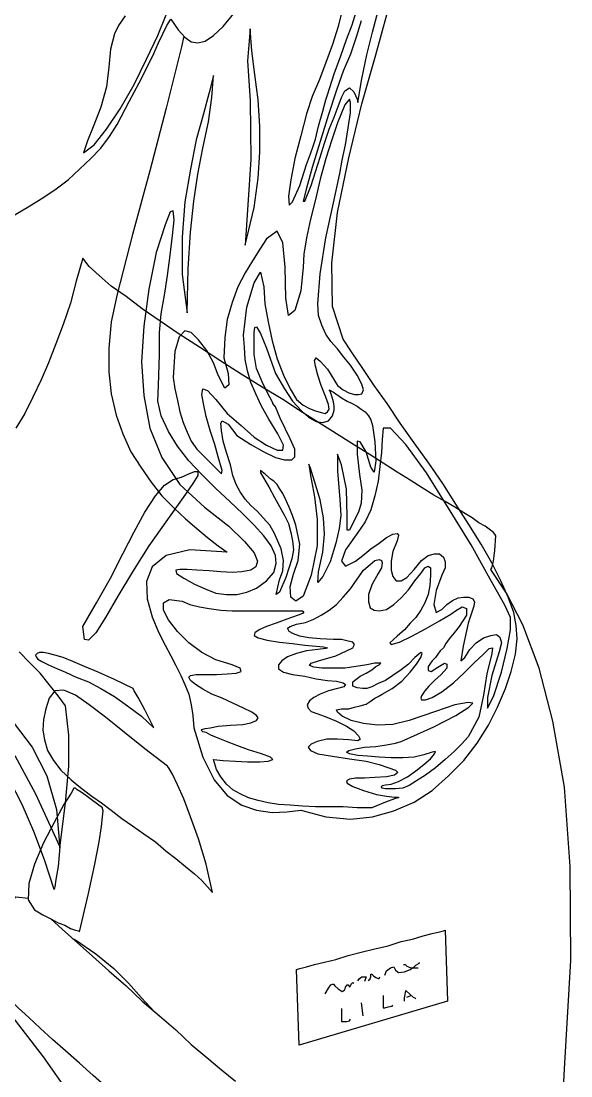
# Model space of a CAD drawing. Extents: x 115 to 1469, y 94 to 338.
# Drawn here: x 158.8581 to 158.9866, y 246.066 to 246.3124 of the extents above; entities that cross this region are included whole.
import ezdxf

# ---------------------------------------------------------------- set-up
doc = ezdxf.new("R2010")
doc.units = 0
doc.layers.get('0').update_dxf_attribs({"linetype": 'CONTINUOUS'})
for name, color, linetype in [('1', 7, 'CONTINUOUS'), ('2', 7, 'CONTINUOUS'), ('5', 7, 'CONTINUOUS'), ('7', 7, 'CONTINUOUS')]:
    doc.layers.add(name, color=color, linetype=linetype)

# ---------------------------------------------------------------- blocks, each defined once
blk = doc.blocks.new('FRAU1')
at = {"layer": '1', "linetype": 'Continuous'}
blk.add_lwpolyline([(1055.382, 180.114), (1055.229, 179.886), (1055.134, 179.694), (1055.038, 179.332), (1055, 178.913), (1054.943, 178.455), (1054.809, 177.978), (1054.637, 177.52), (1054.504, 177.196), (1054.428, 176.985), (1054.408, 176.91), (1054.657, 177.1), (1054.943, 177.462), (1055.267, 177.94), (1055.592, 178.512), (1055.878, 179.103), (1056.145, 179.657), (1056.336, 180.134)], dxfattribs=at)
at = {"layer": '2', "linetype": 'Continuous'}
for points in [[(1059.732, 176.146), (1059.827, 176.47), (1059.941, 176.814), (1060.037, 177.139), (1060.151, 177.462), (1060.266, 177.749), (1060.361, 177.997), (1060.438, 178.206), (1060.514, 178.359), (1060.628, 178.435), (1060.724, 178.34), (1060.8, 178.169), (1060.819, 178.092), (1060.914, 178.645), (1061.029, 179.199), (1061.162, 179.733), (1061.296, 180.229)], [(1060.896, 180), (1060.781, 179.619), (1060.647, 179.218), (1060.476, 178.817), (1060.323, 178.378), (1060.132, 177.806), (1059.941, 177.176), (1059.751, 176.566), (1059.617, 176.089), (1059.541, 175.783), (1059.579, 175.783), (1059.732, 176.146)], [(1059.464, 176.146), (1059.617, 176.642), (1059.712, 176.89), (1059.77, 177.042), (1059.827, 177.234), (1059.903, 177.539), (1059.998, 177.882), (1060.075, 178.149), (1060.113, 178.264), (1060.266, 178.76), (1060.418, 179.179), (1060.552, 179.561), (1060.685, 179.905), (1060.781, 180.21)], [(1060.476, 180.343), (1060.361, 179.866), (1060.227, 179.447), (1060.075, 179.027), (1059.922, 178.626), (1059.751, 178.226), (1059.617, 177.825), (1059.483, 177.31), (1059.35, 176.776), (1059.254, 176.28), (1059.197, 175.898), (1059.217, 175.688), (1059.293, 175.765), (1059.464, 176.146)], [(1058.301, 179.809), (1058.244, 179.065), (1058.301, 178.13), (1058.32, 176.756), (1058.187, 174.753), (1058.396, 175.631), (1058.491, 176.318), (1058.53, 176.928), (1058.53, 177.539), (1058.491, 178.149), (1058.415, 178.741), (1058.339, 179.294), (1058.301, 179.809)], [(1057.443, 178.722), (1057.346, 178.321), (1057.214, 177.825), (1057.042, 177.214), (1056.908, 176.527), (1056.774, 175.765), (1056.717, 174.944), (1056.717, 174.066), (1056.831, 173.17), (1056.851, 174.2), (1056.908, 175.059), (1056.985, 175.783), (1057.08, 176.413), (1057.194, 177.024), (1057.328, 177.634), (1057.404, 178.206), (1057.443, 178.722)], [(1056.507, 171.663), (1056.545, 171.396), (1056.602, 171.128), (1056.66, 170.862), (1056.736, 170.613), (1056.831, 170.384), (1056.927, 170.175), (1057.06, 169.984), (1057.232, 169.812), (1057.5, 169.545), (1057.633, 169.411), (1057.652, 169.488), (1057.557, 169.812), (1057.48, 170.098), (1057.366, 170.423), (1057.271, 170.747), (1057.214, 171.052), (1057.175, 171.262), (1057.194, 171.396), (1057.309, 171.357), (1057.5, 171.148), (1057.767, 170.823), (1058.091, 170.537), (1058.396, 170.27), (1058.682, 170.079), (1058.931, 169.965), (1059.064, 169.965), (1059.083, 170.079), (1058.949, 170.347), (1058.739, 170.69), (1058.568, 170.995), (1058.434, 171.281), (1058.32, 171.548), (1058.244, 171.815), (1058.187, 172.083), (1058.167, 172.369), (1058.148, 172.655), (1058.224, 173.303), (1058.396, 173.876), (1058.548, 174.124), (1058.625, 173.78), (1058.644, 173.38), (1058.72, 172.96), (1058.816, 172.521), (1058.931, 172.101), (1059.083, 171.72), (1059.235, 171.396), (1059.388, 171.148), (1059.541, 171.014), (1059.693, 170.938), (1059.827, 170.881), (1059.961, 170.842), (1060.056, 170.823), (1060.113, 170.862), (1060.151, 170.919), (1060.132, 171.033), (1060.075, 171.205), (1059.961, 171.472), (1059.884, 171.72), (1059.827, 171.93), (1059.808, 172.063), (1059.846, 172.121), (1059.941, 172.044), (1060.113, 171.854), (1060.342, 171.472), (1060.476, 171.377), (1060.609, 171.3), (1060.742, 171.262), (1060.838, 171.262), (1060.914, 171.281), (1060.953, 171.377), (1060.914, 171.51), (1060.8, 171.72), (1060.647, 171.949), (1060.495, 172.14), (1060.342, 172.33), (1060.19, 172.502), (1060.075, 172.674), (1059.98, 172.884), (1059.903, 173.113), (1059.884, 173.38), (1059.941, 174.086), (1060.075, 174.925), (1060.247, 175.746), (1060.399, 176.432), (1060.456, 176.738), (1060.533, 177.1), (1060.59, 177.5), (1060.647, 177.844), (1060.647, 178.092), (1060.628, 178.169), (1060.514, 178.035), (1060.342, 177.615), (1060.209, 177.214), (1060.075, 176.776), (1059.941, 176.298), (1059.827, 175.822), (1059.712, 175.364), (1059.617, 174.925), (1059.56, 174.544), (1059.541, 174.238), (1059.483, 173.685), (1059.35, 173.227), (1059.197, 173.113), (1059.14, 173.514), (1059.121, 174.238), (1059.064, 174.81), (1058.931, 175.078), (1058.682, 174.906), (1058.53, 174.658), (1058.358, 174.391), (1058.187, 174.105), (1058.015, 173.78), (1057.881, 173.418), (1057.767, 173.017), (1057.709, 172.598), (1057.69, 172.121), (1057.786, 171.758), (1057.804, 171.491), (1057.709, 171.415), (1057.557, 171.72), (1057.443, 172.006), (1057.289, 172.292), (1057.099, 172.541), (1056.927, 172.712), (1056.774, 172.75), (1056.641, 172.616), (1056.545, 172.273), (1056.507, 171.663)], [(1056.107, 174.582), (1055.935, 173.723), (1055.821, 172.865), (1055.763, 172.026), (1055.821, 171.243), (1055.954, 170.48), (1056.24, 169.793), (1056.66, 169.163), (1057.232, 168.63), (1057.804, 168.19), (1058.167, 167.828), (1058.396, 167.561), (1058.473, 167.37), (1058.434, 167.237), (1058.32, 167.16), (1058.11, 167.122), (1057.881, 167.103), (1057.614, 167.122), (1057.346, 167.141), (1057.06, 167.16), (1056.831, 167.179), (1056.66, 167.179), (1056.565, 167.16), (1056.584, 167.084), (1056.756, 166.97), (1057.003, 166.836), (1057.251, 166.722), (1057.5, 166.626), (1057.747, 166.588), (1057.995, 166.588), (1058.224, 166.645), (1058.453, 166.741), (1058.682, 166.912), (1058.854, 167.103), (1058.911, 167.313), (1058.892, 167.503), (1058.797, 167.732), (1058.625, 167.961), (1058.396, 168.21), (1058.129, 168.476), (1057.824, 168.763), (1057.5, 169.068), (1057.175, 169.392), (1056.87, 169.717), (1056.602, 170.06), (1056.393, 170.404), (1056.221, 170.766), (1056.145, 171.11), (1056.164, 171.472), (1056.183, 172.197), (1056.183, 172.712), (1056.221, 173.151), (1056.298, 173.589), (1056.374, 174.047), (1056.431, 174.524), (1056.488, 174.982), (1056.527, 175.345), (1056.507, 175.554), (1056.431, 175.536), (1056.316, 175.231), (1056.107, 174.582)], [(1058.988, 166.931), (1059.064, 167.141), (1059.083, 167.389), (1059.026, 167.657), (1058.873, 168.019), (1058.759, 168.21), (1058.606, 168.381), (1058.473, 168.534), (1058.32, 168.667), (1058.187, 168.82), (1058.072, 168.991), (1057.976, 169.163), (1057.9, 169.374), (1057.843, 169.621), (1057.747, 169.907), (1057.671, 170.175), (1057.633, 170.423), (1057.614, 170.594), (1057.652, 170.652), (1057.786, 170.575), (1057.995, 170.308), (1058.32, 170.098), (1058.625, 169.927), (1058.892, 169.793), (1059.102, 169.736), (1059.274, 169.736), (1059.35, 169.812), (1059.35, 169.984), (1059.235, 170.232), (1059.006, 170.709), (1058.892, 170.976), (1058.835, 171.052), (1058.835, 171.071), (1058.759, 171.205), (1058.606, 171.51), (1058.453, 171.872), (1058.396, 172.197), (1058.396, 172.35), (1058.396, 172.541), (1058.396, 172.712), (1058.415, 172.827), (1058.453, 172.845), (1058.548, 172.693), (1058.682, 172.35), (1058.892, 171.758), (1059.102, 171.396), (1059.293, 171.11), (1059.503, 170.881), (1059.675, 170.728), (1059.846, 170.633), (1059.998, 170.613), (1060.132, 170.652), (1060.227, 170.766), (1060.266, 170.899), (1060.266, 170.995), (1060.247, 171.091), (1060.209, 171.224), (1060.17, 171.339), (1060.151, 171.377), (1060.247, 171.319), (1060.438, 171.186), (1060.571, 171.11), (1060.685, 171.052), (1060.8, 170.995), (1060.896, 170.919), (1060.991, 170.862), (1061.067, 170.766), (1061.125, 170.671), (1061.162, 170.537), (1061.22, 170.155), (1061.239, 169.717), (1061.2, 169.449), (1061.125, 169.564), (1061.01, 169.927), (1060.876, 170.155), (1060.8, 170.175), (1060.8, 169.869), (1060.857, 169.392), (1060.914, 169.03), (1060.896, 168.725), (1060.838, 168.515), (1060.724, 168.305), (1060.628, 168.095), (1060.571, 168.095), (1060.571, 168.419), (1060.552, 169.049), (1060.438, 169.621), (1060.342, 169.869), (1060.342, 169.469), (1060.399, 168.82), (1060.418, 168.439), (1060.38, 168.133), (1060.304, 167.79), (1060.17, 167.351), (1059.998, 167.008), (1059.884, 166.874), (1059.903, 167.122), (1059.998, 167.58), (1060.037, 168), (1060.018, 168.381), (1059.941, 168.801), (1059.808, 169.24), (1059.712, 169.545), (1059.675, 169.64), (1059.712, 169.374), (1059.808, 168.877), (1059.865, 168.343), (1059.865, 167.732), (1059.732, 167.046), (1059.541, 166.55), (1059.369, 166.435), (1059.254, 166.531), (1059.235, 166.779), (1059.312, 167.065), (1059.426, 167.389), (1059.464, 167.771), (1059.369, 168.21), (1059.293, 168.439), (1059.217, 168.63), (1059.14, 168.801), (1059.064, 168.954), (1058.988, 169.068), (1058.931, 169.163), (1058.854, 169.24), (1058.797, 169.278), (1058.663, 169.392), (1058.548, 169.488), (1058.548, 169.431), (1058.739, 169.106), (1058.873, 168.859), (1058.988, 168.648), (1059.102, 168.439), (1059.197, 168.247), (1059.254, 168.038), (1059.293, 167.847), (1059.312, 167.637), (1059.274, 167.428), (1059.14, 166.988), (1058.988, 166.645), (1058.911, 166.588), (1058.988, 166.931)], [(1061.411, 170.48), (1061.391, 170.213), (1061.372, 169.907), (1061.334, 169.583), (1061.296, 169.24), (1061.22, 168.896), (1061.125, 168.572), (1060.991, 168.286), (1060.819, 168.038), (1060.533, 167.637), (1060.438, 167.37), (1060.533, 167.256), (1060.762, 167.37), (1060.934, 167.503), (1061.125, 167.657), (1061.315, 167.79), (1061.486, 167.923), (1061.64, 168), (1061.735, 168.019), (1061.773, 167.981), (1061.735, 167.847), (1061.64, 167.599), (1061.601, 167.37), (1061.601, 167.16), (1061.64, 167.008), (1061.715, 166.912), (1061.83, 166.912), (1061.964, 166.988), (1062.135, 167.179), (1062.307, 167.389), (1062.46, 167.503), (1062.613, 167.542), (1062.727, 167.542), (1062.822, 167.466), (1062.86, 167.351), (1062.86, 167.217), (1062.784, 167.046), (1062.65, 166.683), (1062.593, 166.359), (1062.65, 166.168), (1062.784, 166.244), (1062.899, 166.359), (1063.032, 166.454), (1063.166, 166.512), (1063.299, 166.531), (1063.414, 166.531), (1063.509, 166.493), (1063.547, 166.416), (1063.528, 166.321), (1063.394, 165.92), (1063.28, 165.386), (1063.223, 165.043), (1063.318, 165.119), (1063.433, 165.309), (1063.586, 165.463), (1063.757, 165.577), (1063.929, 165.634), (1064.062, 165.653), (1064.138, 165.596), (1064.177, 165.463), (1064.12, 165.252), (1063.948, 164.699), (1063.852, 164.184), (1063.852, 163.936), (1063.986, 164.204), (1064.177, 164.776), (1064.31, 165.329), (1064.387, 165.767), (1064.387, 166.054), (1064.253, 166.34), (1063.91, 166.951), (1063.471, 167.752), (1062.937, 168.61), (1062.422, 169.431), (1061.944, 170.098), (1061.583, 170.48), (1061.411, 170.48)], [(1059.388, 165.901), (1059.598, 165.939), (1059.789, 166.015), (1059.961, 166.111), (1060.151, 166.225), (1060.323, 166.359), (1060.476, 166.531), (1060.647, 166.722), (1060.8, 166.951), (1060.953, 167.16), (1061.105, 167.294), (1061.22, 167.389), (1061.315, 167.408), (1061.372, 167.389), (1061.391, 167.332), (1061.372, 167.217), (1061.296, 167.084), (1061.143, 166.817), (1061.067, 166.588), (1061.067, 166.416), (1061.105, 166.283), (1061.2, 166.225), (1061.315, 166.207), (1061.486, 166.244), (1061.658, 166.359), (1061.83, 166.512), (1062.002, 166.702), (1062.155, 166.912), (1062.288, 167.084), (1062.384, 167.217), (1062.46, 167.256), (1062.517, 167.217), (1062.517, 167.046), (1062.498, 166.798), (1062.46, 166.588), (1062.384, 166.397), (1062.288, 166.225), (1062.173, 166.054), (1062.04, 165.92), (1061.906, 165.767), (1061.735, 165.615), (1061.563, 165.463), (1061.601, 165.424), (1061.792, 165.481), (1062.078, 165.615), (1062.402, 165.787), (1062.727, 165.978), (1062.994, 166.13), (1063.128, 166.225), (1063.261, 166.302), (1063.357, 166.264), (1063.357, 166.111), (1063.185, 165.844), (1063.07, 165.692), (1062.956, 165.558), (1062.879, 165.443), (1062.822, 165.348), (1062.746, 165.271), (1062.689, 165.195), (1062.631, 165.119), (1062.555, 165.043), (1062.46, 164.909), (1062.46, 164.814), (1062.536, 164.794), (1062.689, 164.89), (1062.842, 164.985), (1062.899, 164.966), (1062.899, 164.871), (1062.765, 164.719), (1062.613, 164.585), (1062.479, 164.451), (1062.384, 164.336), (1062.307, 164.222), (1062.288, 164.165), (1062.307, 164.127), (1062.402, 164.127), (1062.555, 164.184), (1062.784, 164.318), (1063.051, 164.527), (1063.299, 164.756), (1063.547, 165.005), (1063.757, 165.195), (1063.891, 165.329), (1063.967, 165.348), (1063.948, 165.214), (1063.833, 164.737), (1063.757, 164.241), (1063.643, 163.726), (1063.394, 163.268), (1063.242, 163.097), (1063.07, 162.925), (1062.86, 162.734), (1062.631, 162.543), (1062.402, 162.372), (1062.193, 162.238), (1062.021, 162.124), (1061.869, 162.067), (1061.697, 162.047), (1061.563, 162.047), (1061.468, 162.047), (1061.391, 162.067), (1061.372, 162.085), (1061.391, 162.124), (1061.468, 162.143), (1061.601, 162.162), (1061.773, 162.219), (1061.983, 162.333), (1062.173, 162.467), (1062.364, 162.619), (1062.517, 162.753), (1062.613, 162.868), (1062.631, 162.925), (1062.555, 162.906), (1062.364, 162.848), (1062.135, 162.791), (1061.869, 162.772), (1061.601, 162.772), (1061.315, 162.791), (1061.048, 162.811), (1060.819, 162.83), (1060.628, 162.868), (1060.552, 162.906), (1060.609, 162.944), (1060.762, 162.982), (1060.971, 163.02), (1061.239, 163.04), (1061.486, 163.077), (1061.697, 163.116), (1061.83, 163.154), (1062.593, 163.497), (1063.108, 163.764), (1063.414, 163.955), (1063.509, 164.05), (1063.394, 164.07), (1063.089, 164.012), (1062.631, 163.86), (1062.021, 163.65), (1061.64, 163.555), (1061.277, 163.535), (1060.953, 163.574), (1060.667, 163.65), (1060.456, 163.746), (1060.342, 163.841), (1060.323, 163.898), (1060.438, 163.917), (1060.609, 163.917), (1060.742, 163.955), (1060.876, 163.993), (1061.01, 164.032), (1061.105, 164.089), (1061.22, 164.165), (1061.296, 164.204), (1061.391, 164.261), (1061.62, 164.394), (1061.849, 164.565), (1062.04, 164.776), (1062.193, 164.966), (1062.288, 165.119), (1062.326, 165.214), (1062.288, 165.234), (1062.155, 165.119), (1062.002, 164.966), (1061.83, 164.833), (1061.64, 164.699), (1061.468, 164.585), (1061.296, 164.508), (1061.143, 164.432), (1061.029, 164.394), (1060.934, 164.394), (1060.8, 164.413), (1060.705, 164.451), (1060.705, 164.547), (1060.876, 164.68), (1061.01, 164.756), (1061.143, 164.833), (1061.239, 164.909), (1061.315, 164.948), (1061.354, 164.985), (1061.315, 164.985), (1061.22, 164.985), (1061.029, 164.948), (1060.781, 164.909), (1060.514, 164.871), (1060.227, 164.871), (1059.98, 164.871), (1059.789, 164.89), (1059.693, 164.928), (1059.732, 164.985), (1059.903, 165.043), (1060.304, 165.157), (1060.552, 165.271), (1060.705, 165.348), (1060.742, 165.424), (1060.705, 165.481), (1060.59, 165.5), (1060.438, 165.538), (1060.247, 165.538), (1059.941, 165.558), (1059.675, 165.577), (1059.464, 165.615), (1059.312, 165.672), (1059.217, 165.729), (1059.178, 165.806), (1059.235, 165.844), (1059.388, 165.901)], [(1056.717, 166.435), (1056.889, 166.359), (1057.118, 166.302), (1057.346, 166.264), (1057.614, 166.225), (1057.881, 166.207), (1058.148, 166.207), (1058.415, 166.207), (1058.663, 166.207), (1058.911, 166.207), (1059.121, 166.207), (1059.293, 166.207), (1059.426, 166.207), (1059.522, 166.207), (1059.56, 166.187), (1059.522, 166.149), (1059.426, 166.111), (1059.159, 166.015), (1058.911, 165.92), (1058.682, 165.844), (1058.51, 165.767), (1058.415, 165.692), (1058.396, 165.634), (1058.491, 165.577), (1058.702, 165.52), (1058.988, 165.481), (1059.293, 165.443), (1059.579, 165.405), (1059.846, 165.386), (1060.018, 165.367), (1060.113, 165.348), (1060.075, 165.329), (1059.884, 165.309), (1059.617, 165.271), (1059.388, 165.214), (1059.178, 165.138), (1059.045, 165.043), (1058.968, 164.948), (1058.968, 164.851), (1059.083, 164.776), (1059.293, 164.719), (1059.579, 164.68), (1059.846, 164.623), (1060.113, 164.585), (1060.323, 164.565), (1060.476, 164.527), (1060.533, 164.49), (1060.495, 164.432), (1060.342, 164.394), (1060.132, 164.336), (1059.941, 164.261), (1059.789, 164.184), (1059.693, 164.107), (1059.636, 164.012), (1059.655, 163.936), (1059.732, 163.86), (1059.884, 163.803), (1060.094, 163.726), (1060.323, 163.631), (1060.552, 163.517), (1060.724, 163.402), (1060.838, 163.288), (1060.876, 163.211), (1060.819, 163.173), (1060.609, 163.192), (1060.342, 163.211), (1060.094, 163.211), (1059.865, 163.154), (1059.732, 163.097), (1059.655, 163.02), (1059.712, 162.944), (1059.884, 162.868), (1060.227, 162.811), (1060.628, 162.753), (1061.01, 162.696), (1061.315, 162.619), (1061.544, 162.543), (1061.697, 162.486), (1061.754, 162.429), (1061.678, 162.372), (1061.486, 162.333), (1061.22, 162.314), (1060.971, 162.296), (1060.762, 162.296), (1060.628, 162.276), (1060.552, 162.238), (1060.571, 162.181), (1060.705, 162.104), (1060.953, 162.009), (1061.258, 161.914), (1061.486, 161.876), (1061.678, 161.856), (1061.773, 161.856), (1061.773, 161.838), (1061.678, 161.818), (1061.468, 161.742), (1061.143, 161.609), (1060.8, 161.609), (1060.476, 161.627), (1060.151, 161.627), (1059.827, 161.627), (1059.522, 161.647), (1059.235, 161.666), (1058.968, 161.685), (1058.72, 161.723), (1058.491, 161.78), (1058.262, 161.838), (1058.072, 161.933), (1057.9, 162.028), (1057.747, 162.162), (1057.614, 162.333), (1057.518, 162.505), (1057.443, 162.734), (1057.671, 162.715), (1057.958, 162.696), (1058.244, 162.677), (1058.53, 162.677), (1058.72, 162.696), (1058.835, 162.734), (1058.777, 162.791), (1058.568, 162.868), (1058.262, 162.963), (1057.995, 163.059), (1057.747, 163.154), (1057.557, 163.23), (1057.385, 163.306), (1057.271, 163.363), (1057.194, 163.383), (1057.175, 163.402), (1057.175, 163.402), (1057.156, 163.421), (1057.156, 163.421), (1057.175, 163.44), (1057.251, 163.459), (1057.366, 163.478), (1057.557, 163.517), (1057.843, 163.535), (1058.129, 163.555), (1058.32, 163.592), (1058.453, 163.65), (1058.491, 163.707), (1058.453, 163.764), (1058.339, 163.841), (1058.148, 163.936), (1057.9, 164.05), (1057.652, 164.165), (1057.404, 164.261), (1057.194, 164.375), (1057.023, 164.49), (1056.908, 164.585), (1056.87, 164.661), (1056.908, 164.699), (1057.042, 164.719), (1057.271, 164.719), (1057.518, 164.719), (1057.767, 164.737), (1057.976, 164.756), (1058.091, 164.794), (1058.072, 164.871), (1057.881, 164.948), (1057.5, 165.062), (1057.175, 165.234), (1056.87, 165.463), (1056.602, 165.729), (1056.393, 165.996), (1056.279, 166.225), (1056.279, 166.397), (1056.412, 166.473), (1056.717, 166.435)], [(1053.264, 159.224), (1053.455, 159.109), (1053.646, 159.014), (1053.818, 158.919), (1053.97, 158.861), (1054.104, 158.785), (1054.218, 158.747), (1054.294, 158.728), (1054.313, 158.708), (1054.523, 159.606), (1054.676, 160.292), (1054.771, 160.808), (1054.828, 161.169), (1054.848, 161.398), (1054.866, 161.532), (1054.848, 161.589), (1054.848, 161.609), (1054.619, 161.78), (1054.466, 161.895), (1054.351, 161.971), (1054.256, 162.028), (1054.218, 162.067), (1054.199, 162.067), (1054.179, 162.067), (1054.179, 162.067), (1054.122, 161.952), (1053.951, 161.685), (1053.722, 161.265), (1053.474, 160.788), (1053.264, 160.292), (1053.131, 159.835), (1053.111, 159.452), (1053.264, 159.224)]]:
    blk.add_lwpolyline(points, dxfattribs=at)
at = {"layer": '5', "linetype": 'Continuous'}
for points in [[(1054.39, 165.844), (1054.714, 166.397), (1055.038, 166.97), (1055.324, 167.542), (1055.592, 168.057), (1055.84, 168.515), (1056.087, 168.896), (1056.298, 169.145), (1056.507, 169.278), (1056.698, 169.335), (1056.87, 169.411), (1057.003, 169.469), (1057.08, 169.469), (1057.08, 169.374), (1056.965, 169.183), (1056.736, 168.859), (1056.374, 168.343), (1055.935, 167.732), (1055.553, 167.122), (1055.21, 166.55), (1054.924, 166.054), (1054.695, 165.692), (1054.523, 165.52), (1054.428, 165.538), (1054.39, 165.844)], [(1054.466, 154.378), (1053.474, 155.79), (1052.387, 157.183), (1051.184, 158.537), (1049.887, 159.853), (1048.476, 161.094), (1046.968, 162.257)]]:
    blk.add_lwpolyline(points, dxfattribs=at)
at = {"layer": '7', "linetype": 'Continuous'}
for points in [[(1052.73, 175.421), (1053.092, 175.631), (1053.417, 175.841), (1053.741, 176.051), (1054.047, 176.28), (1054.313, 176.527), (1054.58, 176.776), (1054.809, 177.024), (1055.019, 177.291), (1055.191, 177.577), (1055.477, 178.111), (1055.706, 178.55), (1055.897, 178.913), (1056.05, 179.237), (1056.164, 179.485), (1056.259, 179.694), (1056.355, 179.886), (1056.45, 180.038), (1056.622, 179.79), (1056.774, 179.619), (1056.927, 179.504), (1057.08, 179.485), (1057.251, 179.523), (1057.443, 179.657), (1057.671, 179.866), (1057.919, 180.172)], [(1056.756, 179.637), (1056.698, 179.39), (1056.336, 177.958), (1055.954, 176.49), (1055.553, 175.002), (1055.191, 173.609), (1055.057, 172.96), (1055, 172.35), (1055, 171.797), (1055.057, 171.281), (1055.172, 170.785), (1055.324, 170.347), (1055.515, 169.927), (1055.744, 169.564), (1055.992, 169.22), (1056.24, 168.896), (1056.527, 168.61), (1056.794, 168.362), (1057.06, 168.133), (1057.309, 167.923), (1057.557, 167.732), (1057.767, 167.58), (1056.889, 167.637), (1056.336, 167.503), (1056.011, 167.237), (1055.878, 166.893), (1055.897, 166.493), (1056.011, 166.073), (1056.164, 165.71), (1056.316, 165.405), (1056.45, 165.157), (1056.565, 164.928), (1056.679, 164.699), (1056.774, 164.49), (1056.87, 164.261), (1056.927, 164.012), (1056.965, 163.764), (1056.985, 163.478), (1057.194, 162.791), (1057.461, 162.257), (1057.767, 161.895), (1058.11, 161.666), (1058.453, 161.552), (1058.816, 161.494), (1059.159, 161.513), (1059.483, 161.552), (1060.075, 161.398), (1060.647, 161.341), (1061.162, 161.398), (1061.658, 161.532), (1062.135, 161.742), (1062.555, 162.009), (1062.937, 162.353), (1063.299, 162.715), (1063.604, 163.116), (1063.872, 163.535), (1064.081, 163.955), (1064.272, 164.394), (1064.406, 164.794), (1064.501, 165.195), (1064.539, 165.558), (1064.52, 165.863), (1064.463, 166.168), (1064.33, 166.531), (1064.158, 166.912), (1063.948, 167.332), (1063.7, 167.771), (1063.414, 168.229), (1063.108, 168.705), (1062.803, 169.183), (1062.479, 169.66), (1062.135, 170.136), (1061.811, 170.594), (1061.506, 171.052), (1061.2, 171.472), (1060.934, 171.872), (1060.685, 172.235), (1060.476, 172.559), (1060.227, 173.323), (1060.209, 174.334), (1060.342, 175.517), (1060.609, 176.795), (1060.914, 178.054), (1061.239, 179.199), (1061.506, 180.172)], [(1065.512, 152.775), (1065.646, 155.504), (1065.798, 158.041), (1065.78, 160.235), (1065.646, 162.085), (1065.379, 163.631), (1065.054, 164.871), (1064.673, 165.882), (1064.291, 166.626), (1063.929, 167.179), (1063.948, 167.217), (1063.986, 167.37), (1064.024, 167.618), (1064.043, 167.961), (1064.024, 168), (1063.986, 168.038), (1063.891, 168.115), (1063.795, 168.19), (1063.643, 168.267), (1063.49, 168.381), (1063.299, 168.496), (1063.089, 168.63), (1062.86, 168.763), (1062.593, 168.916), (1062.326, 169.087), (1062.04, 169.259), (1061.735, 169.449), (1061.411, 169.66), (1061.086, 169.869), (1060.742, 170.079), (1060.38, 170.308), (1059.961, 170.575), (1059.522, 170.842), (1059.064, 171.148), (1058.587, 171.434), (1058.091, 171.739), (1057.595, 172.063), (1057.118, 172.369), (1056.641, 172.674), (1056.202, 172.979), (1055.782, 173.265), (1055.401, 173.551), (1055.057, 173.8), (1054.771, 174.047), (1054.542, 174.258), (1054.39, 174.448), (1054.237, 173.914), (1054.104, 173.399), (1053.932, 172.902), (1053.76, 172.445), (1053.589, 172.006), (1053.417, 171.606), (1053.226, 171.205), (1053.035, 170.823), (1052.825, 170.48)], [(1052.787, 163.574), (1053.207, 163.02), (1053.55, 162.353), (1053.779, 161.57), (1053.855, 160.674), (1053.989, 161.723), (1054.065, 162.582), (1054.065, 163.306), (1053.989, 163.993), (1053.818, 164.222), (1053.607, 164.49), (1053.398, 164.756), (1053.149, 165.005), (1052.902, 165.252)], [(1052.806, 162.83), (1053.283, 161.933), (1053.855, 160.693), (1053.818, 160.235), (1053.76, 159.93), (1053.741, 159.758), (1053.722, 159.701), (1053.493, 160.388), (1053.245, 161.055), (1052.978, 161.685), (1052.673, 162.276)], [(1053.798, 164.851), (1053.989, 164.776), (1054.237, 164.661), (1054.523, 164.547), (1054.809, 164.394), (1055.134, 164.204), (1055.439, 163.993), (1055.763, 163.746), (1056.05, 163.478), (1055.84, 163.898), (1055.687, 164.184), (1055.592, 164.336), (1055.572, 164.394), (1055.134, 164.604), (1054.752, 164.776), (1054.428, 164.909), (1054.161, 165.023), (1053.932, 165.119), (1053.741, 165.176), (1053.589, 165.214), (1053.474, 165.234), (1053.378, 165.234), (1053.321, 165.214), (1053.283, 165.176), (1053.303, 165.138), (1053.34, 165.08), (1053.435, 165.023), (1053.589, 164.948), (1053.798, 164.851)], [(1053.798, 164.851), (1053.989, 164.776), (1054.237, 164.661), (1054.523, 164.547), (1054.809, 164.394), (1055.134, 164.204), (1055.439, 163.993), (1055.763, 163.746), (1056.05, 163.478), (1055.84, 163.898), (1055.687, 164.184), (1055.592, 164.336), (1055.572, 164.394), (1055.134, 164.604), (1054.752, 164.776), (1054.428, 164.909), (1054.161, 165.023), (1053.932, 165.119), (1053.741, 165.176), (1053.589, 165.214), (1053.474, 165.234), (1053.378, 165.234), (1053.321, 165.214), (1053.283, 165.176), (1053.303, 165.138), (1053.34, 165.08), (1053.435, 165.023), (1053.589, 164.948), (1053.798, 164.851)], [(1054.122, 162.257), (1054.256, 162.143), (1054.408, 162.028), (1054.599, 161.876), (1054.828, 161.723), (1055.057, 161.552), (1055.306, 161.36), (1055.553, 161.189), (1055.821, 160.998), (1056.087, 160.808), (1056.336, 160.597), (1056.565, 160.425), (1056.794, 160.235), (1057.003, 160.064), (1057.175, 159.91), (1057.309, 159.758), (1057.423, 159.624), (1057.271, 160.292), (1057.099, 160.883), (1056.908, 161.398), (1056.756, 161.818), (1056.602, 162.143), (1056.488, 162.391), (1056.412, 162.524), (1056.374, 162.582), (1055.84, 162.982), (1055.363, 163.363), (1054.924, 163.726), (1054.542, 164.012), (1054.218, 164.241), (1053.951, 164.356), (1053.741, 164.336), (1053.607, 164.165), (1053.531, 163.917), (1053.474, 163.669), (1053.455, 163.421), (1053.493, 163.192), (1053.569, 162.944), (1053.703, 162.715), (1053.875, 162.486), (1054.122, 162.257)], [(1053.646, 159.014), (1053.913, 158.766), (1054.256, 158.461), (1054.619, 158.136), (1055, 157.793), (1055.401, 157.449), (1055.782, 157.087), (1056.183, 156.743), (1056.565, 156.419), (1056.927, 156.076), (1057.289, 155.77), (1057.633, 155.484), (1057.958, 155.217)], [(1054.962, 155.065), (1054.637, 155.351), (1054.313, 155.637), (1053.989, 155.924), (1053.684, 156.19), (1053.398, 156.457), (1053.131, 156.705), (1052.883, 156.934), (1052.654, 157.163), (1052.463, 157.354), (1052.463, 157.507), (1052.444, 157.869), (1052.463, 158.346), (1052.52, 158.861), (1052.634, 159.281), (1052.825, 159.529), (1053.111, 159.491), (1053.111, 159.452)], [(1059.388, 157.831), (1059.464, 157.85), (1059.617, 157.888), (1059.808, 157.945), (1060.037, 158.003), (1060.304, 158.06), (1060.59, 158.156), (1060.896, 158.232), (1061.22, 158.308), (1061.525, 158.384), (1061.83, 158.48), (1062.098, 158.537), (1062.345, 158.613), (1062.555, 158.671), (1062.727, 158.708), (1062.822, 158.728), (1062.86, 158.747), (1062.918, 157.087), (1059.446, 156.056), (1059.388, 157.831)], [(1054.142, 158.556), (1054.218, 158.518), (1054.695, 158.193), (1055.115, 157.85), (1055.458, 157.507), (1055.763, 157.163), (1056.069, 156.839), (1056.069, 156.839)], [(1061.449, 157.698), (1061.486, 157.793), (1061.583, 157.869), (1061.658, 157.888), (1061.697, 157.812), (1061.773, 157.755), (1061.906, 157.774), (1062.04, 157.831), (1062.135, 157.888), (1062.173, 157.927), (1062.231, 157.964), (1062.25, 157.984), (1062.269, 157.984)], [(1061.887, 157.945), (1061.926, 157.945), (1061.964, 157.907), (1062.002, 157.888), (1062.059, 157.869), (1062.135, 157.869), (1062.193, 157.869), (1062.212, 157.869), (1062.231, 157.869)], [(1060.056, 157.258), (1060.132, 157.392), (1060.19, 157.469), (1060.227, 157.487), (1060.247, 157.487), (1060.285, 157.449), (1060.361, 157.373), (1060.456, 157.316), (1060.514, 157.354), (1060.533, 157.412), (1060.571, 157.469), (1060.59, 157.469), (1060.609, 157.449), (1060.628, 157.412), (1060.628, 157.412), (1060.628, 157.43), (1060.647, 157.449), (1060.667, 157.487), (1060.685, 157.507), (1060.705, 157.526), (1060.724, 157.507)], [(1060.819, 157.564), (1060.857, 157.621), (1060.914, 157.659), (1060.971, 157.659), (1061.01, 157.659), (1060.971, 157.545)], [(1061.067, 157.564), (1061.086, 157.583), (1061.105, 157.602), (1061.105, 157.621), (1061.125, 157.659), (1061.125, 157.698), (1061.125, 157.716), (1061.143, 157.716), (1061.182, 157.678), (1061.239, 157.64), (1061.296, 157.621), (1061.315, 157.621), (1061.334, 157.659)], [(1061.906, 157.087), (1061.906, 157.106), (1061.906, 157.163), (1061.926, 157.24), (1061.944, 157.335), (1062.04, 157.24), (1062.116, 157.183), (1062.155, 157.163), (1062.173, 157.144)], [(1060.896, 157.049), (1060.934, 156.743)], [(1061.411, 157.22), (1061.411, 156.934), (1061.449, 156.934), (1061.525, 156.954), (1061.62, 156.972), (1061.64, 156.992)], [(1061.964, 157.183), (1062.059, 157.22)], [(1060.438, 156.915), (1060.438, 156.8), (1060.438, 156.705), (1060.438, 156.629), (1060.438, 156.61), (1060.476, 156.61), (1060.552, 156.61), (1060.628, 156.629), (1060.647, 156.668)]]:
    blk.add_lwpolyline(points, dxfattribs=at)

msp = doc.modelspace()

# ---------------------------------------------------------------- block references
at = {"xscale": 0.01000000000000512, "yscale": 0.00999999999999801, "zscale": 0.01}
msp.add_blockref('FRAU1', (148.32859, 244.51254), dxfattribs=at)

doc.saveas('drawing.dxf')
